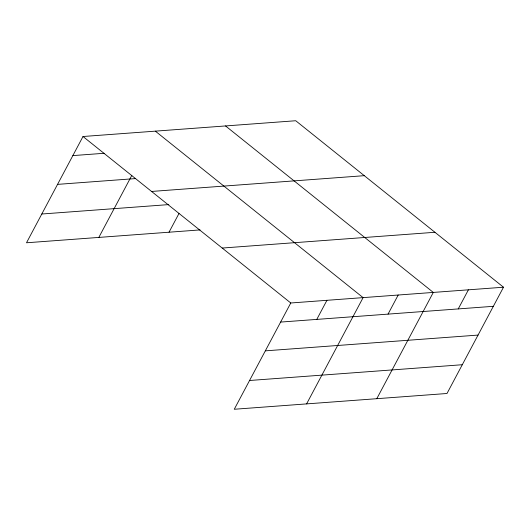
<?xml version="1.0" encoding="UTF-8"?>
<svg xmlns="http://www.w3.org/2000/svg" width="530" height="530" viewBox="0 0 530 530"><rect width="100%" height="100%" fill="white"/><g stroke="black" fill="none" stroke-linecap="round" stroke-linejoin="round"><path stroke-width="0.79" d="M503.5 287.22L290.771 302.988L234.267 409.259L446.995 393.492L503.5 287.22L295.733 120.741L83.005 136.508L26.5 242.78L200.048 229.914M98.825 237.42L131.798 175.41M169.03 232.213L178.974 213.517M316.781 319.404L326.937 300.311M306.592 403.9L363.096 297.628L155.336 131.149M388.046 314.118L398.196 295.024M376.79 398.699L433.301 292.421L225.535 125.941M458.245 308.917L468.401 289.824M72.855 155.601L104.085 153.289M57.558 184.374L135.601 178.583M151.567 191.449L364.296 175.675M41.797 214.014L168.818 204.593M222.209 248.053L434.938 232.279M280.615 322.081L493.35 306.313M265.318 350.853L478.053 335.079M249.564 380.494L462.292 364.726M83.005 136.508L290.771 302.988"/></g></svg>
